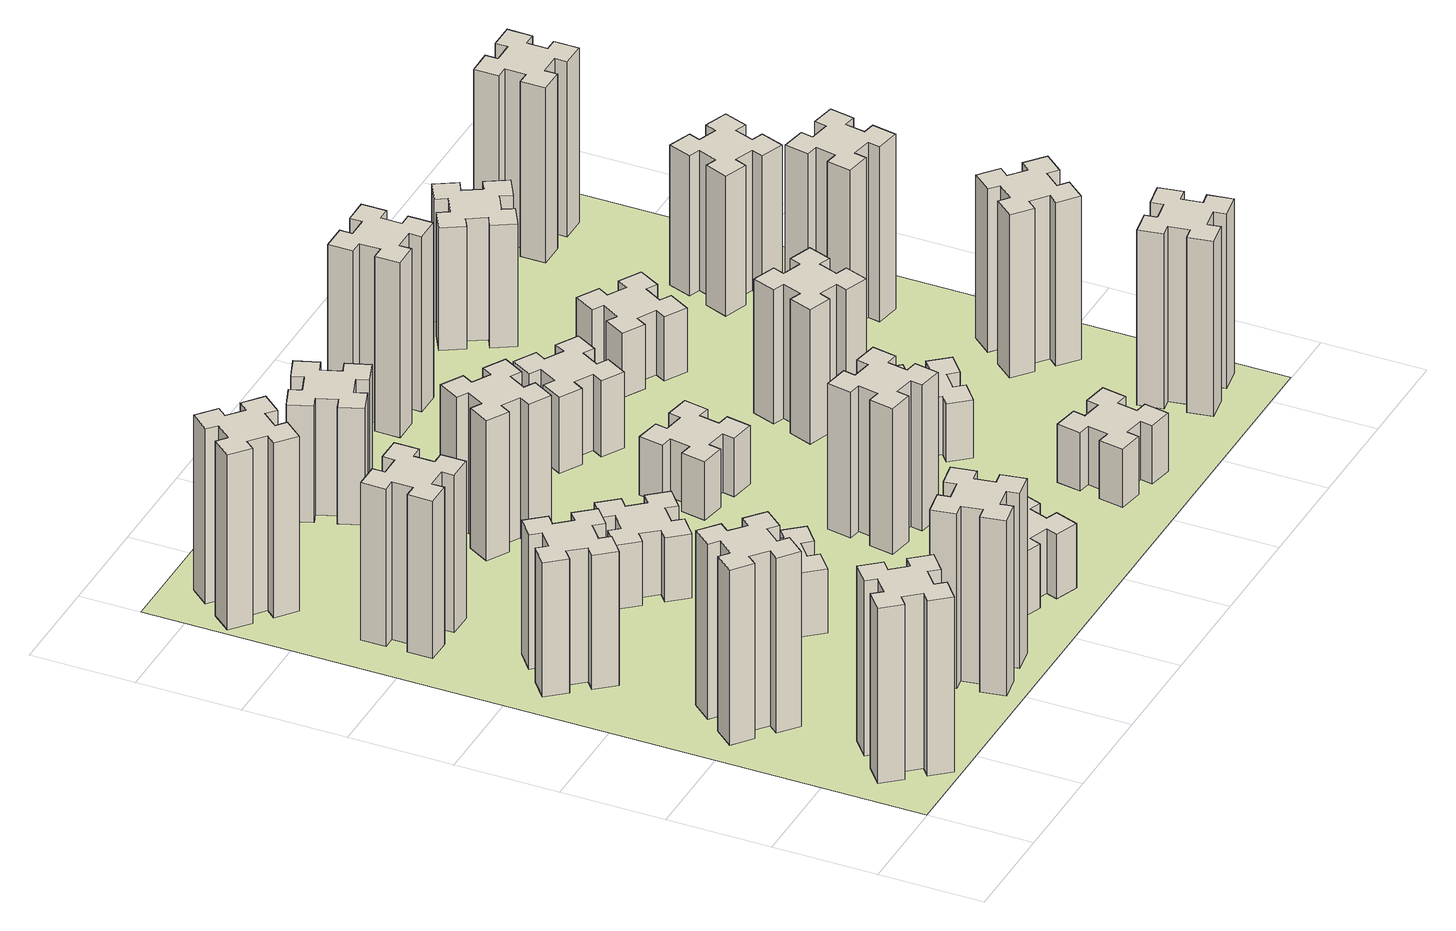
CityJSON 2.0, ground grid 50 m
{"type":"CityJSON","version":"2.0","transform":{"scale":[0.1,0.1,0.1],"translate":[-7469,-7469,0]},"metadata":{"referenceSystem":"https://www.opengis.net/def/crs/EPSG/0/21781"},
"CityObjects":{
"building1":{"type":"Building","attributes":{"class":"1000","function":"1000","usage":"1000","yearOfConstruction":2016,"roofType":"1000","measuredHeight":90,"storeysAboveGround":30,"storeysBelowGround":0},"geometry":[{"type":"Solid","lod":"1","boundaries":[[[[0,1,2,3,4,5,6,7,8,9,10,11,12,13,14,15,16,17,18,19]],[[17,16,20,21]],[[16,15,22,20]],[[15,14,23,22]],[[14,13,24,23]],[[13,12,25,24]],[[12,11,26,25]],[[11,10,27,26]],[[10,9,28,27]],[[9,8,29,28]],[[8,7,30,29]],[[7,6,31,30]],[[6,5,32,31]],[[5,4,33,32]],[[4,3,34,33]],[[3,2,35,34]],[[2,1,36,35]],[[1,0,37,36]],[[0,19,38,37]],[[19,18,39,38]],[[18,17,21,39]],[[24,25,26,27,28,29,30,31,32,33,34,35,36,37,38,39,21,20,22,23]]]]}]},
"building2":{"type":"Building","attributes":{"class":"1000","function":"1000","usage":"1000","yearOfConstruction":2016,"roofType":"1000","measuredHeight":90,"storeysAboveGround":30,"storeysBelowGround":0},"geometry":[{"type":"Solid","lod":"1","boundaries":[[[[40,41,42,43,44,45,46,47,48,49,50,51,52,53,54,55,56,57,58,59]],[[57,56,60,61]],[[56,55,62,60]],[[55,54,63,62]],[[54,53,64,63]],[[53,52,65,64]],[[52,51,66,65]],[[51,50,67,66]],[[50,49,68,67]],[[49,48,69,68]],[[48,47,70,69]],[[47,46,71,70]],[[46,45,72,71]],[[45,44,73,72]],[[44,43,74,73]],[[43,42,75,74]],[[42,41,76,75]],[[41,40,77,76]],[[40,59,78,77]],[[59,58,79,78]],[[58,57,61,79]],[[64,65,66,67,68,69,70,71,72,73,74,75,76,77,78,79,61,60,62,63]]]]}]},
"building3":{"type":"Building","attributes":{"class":"1000","function":"1000","usage":"1000","yearOfConstruction":2016,"roofType":"1000","measuredHeight":69,"storeysAboveGround":30,"storeysBelowGround":0},"geometry":[{"type":"Solid","lod":"1","boundaries":[[[[80,81,82,83,84,85,86,87,88,89,90,91,92,93,94,95,96,97,98,99]],[[97,96,100,101]],[[96,95,102,100]],[[95,94,103,102]],[[94,93,104,103]],[[93,92,105,104]],[[92,91,106,105]],[[91,90,107,106]],[[90,89,108,107]],[[89,88,109,108]],[[88,87,110,109]],[[87,86,111,110]],[[86,85,112,111]],[[85,84,113,112]],[[84,83,114,113]],[[83,82,115,114]],[[82,81,116,115]],[[81,80,117,116]],[[80,99,118,117]],[[99,98,119,118]],[[98,97,101,119]],[[104,105,106,107,108,109,110,111,112,113,114,115,116,117,118,119,101,100,102,103]]]]}]},
"building4":{"type":"Building","attributes":{"class":"1000","function":"1000","usage":"1000","yearOfConstruction":2016,"roofType":"1000","measuredHeight":81,"storeysAboveGround":30,"storeysBelowGround":0},"geometry":[{"type":"Solid","lod":"1","boundaries":[[[[120,121,122,123,124,125,126,127,128,129,130,131,132,133,134,135,136,137,138,139]],[[137,136,140,141]],[[136,135,142,140]],[[135,134,143,142]],[[134,133,144,143]],[[133,132,145,144]],[[132,131,146,145]],[[131,130,147,146]],[[130,129,148,147]],[[129,128,149,148]],[[128,127,150,149]],[[127,126,151,150]],[[126,125,152,151]],[[125,124,153,152]],[[124,123,154,153]],[[123,122,155,154]],[[122,121,156,155]],[[121,120,157,156]],[[120,139,158,157]],[[139,138,159,158]],[[138,137,141,159]],[[144,145,146,147,148,149,150,151,152,153,154,155,156,157,158,159,141,140,142,143]]]]}]},
"building5":{"type":"Building","attributes":{"class":"1000","function":"1000","usage":"1000","yearOfConstruction":2016,"roofType":"1000","measuredHeight":90,"storeysAboveGround":30,"storeysBelowGround":0},"geometry":[{"type":"Solid","lod":"1","boundaries":[[[[160,161,162,163,164,165,166,167,168,169,170,171,172,173,174,175,176,177,178,179]],[[177,176,180,181]],[[176,175,182,180]],[[175,174,183,182]],[[174,173,184,183]],[[173,172,185,184]],[[172,171,186,185]],[[171,170,187,186]],[[170,169,188,187]],[[169,168,189,188]],[[168,167,190,189]],[[167,166,191,190]],[[166,165,192,191]],[[165,164,193,192]],[[164,163,194,193]],[[163,162,195,194]],[[162,161,196,195]],[[161,160,197,196]],[[160,179,198,197]],[[179,178,199,198]],[[178,177,181,199]],[[184,185,186,187,188,189,190,191,192,193,194,195,196,197,198,199,181,180,182,183]]]]}]},
"building6":{"type":"Building","attributes":{"class":"1000","function":"1000","usage":"1000","yearOfConstruction":2016,"roofType":"1000","measuredHeight":90,"storeysAboveGround":30,"storeysBelowGround":0},"geometry":[{"type":"Solid","lod":"1","boundaries":[[[[200,201,202,203,204,205,206,207,208,209,210,211,212,213,214,215,216,217,218,219]],[[217,216,220,221]],[[216,215,222,220]],[[215,214,223,222]],[[214,213,224,223]],[[213,212,225,224]],[[212,211,226,225]],[[211,210,227,226]],[[210,209,228,227]],[[209,208,229,228]],[[208,207,230,229]],[[207,206,231,230]],[[206,205,232,231]],[[205,204,233,232]],[[204,203,234,233]],[[203,202,235,234]],[[202,201,236,235]],[[201,200,237,236]],[[200,219,238,237]],[[219,218,239,238]],[[218,217,221,239]],[[224,225,226,227,228,229,230,231,232,233,234,235,236,237,238,239,221,220,222,223]]]]}]},
"building7":{"type":"Building","attributes":{"class":"1000","function":"1000","usage":"1000","yearOfConstruction":2016,"roofType":"1000","measuredHeight":33,"storeysAboveGround":30,"storeysBelowGround":0},"geometry":[{"type":"Solid","lod":"1","boundaries":[[[[240,241,242,243,244,245,246,247,248,249,250,251,252,253,254,255,256,257,258,259]],[[257,256,260,261]],[[256,255,262,260]],[[255,254,263,262]],[[254,253,264,263]],[[253,252,265,264]],[[252,251,266,265]],[[251,250,267,266]],[[250,249,268,267]],[[249,248,269,268]],[[248,247,270,269]],[[247,246,271,270]],[[246,245,272,271]],[[245,244,273,272]],[[244,243,274,273]],[[243,242,275,274]],[[242,241,276,275]],[[241,240,277,276]],[[240,259,278,277]],[[259,258,279,278]],[[258,257,261,279]],[[264,265,266,267,268,269,270,271,272,273,274,275,276,277,278,279,261,260,262,263]]]]}]},
"building8":{"type":"Building","attributes":{"class":"1000","function":"1000","usage":"1000","yearOfConstruction":2016,"roofType":"1000","measuredHeight":33,"storeysAboveGround":30,"storeysBelowGround":0},"geometry":[{"type":"Solid","lod":"1","boundaries":[[[[280,281,282,283,284,285,286,287,288,289,290,291,292,293,294,295,296,297,298,299]],[[297,296,300,301]],[[296,295,302,300]],[[295,294,303,302]],[[294,293,304,303]],[[293,292,305,304]],[[292,291,306,305]],[[291,290,307,306]],[[290,289,308,307]],[[289,288,309,308]],[[288,287,310,309]],[[287,286,311,310]],[[286,285,312,311]],[[285,284,313,312]],[[284,283,314,313]],[[283,282,315,314]],[[282,281,316,315]],[[281,280,317,316]],[[280,299,318,317]],[[299,298,319,318]],[[298,297,301,319]],[[304,305,306,307,308,309,310,311,312,313,314,315,316,317,318,319,301,300,302,303]]]]}]},
"building9":{"type":"Building","attributes":{"class":"1000","function":"1000","usage":"1000","yearOfConstruction":2016,"roofType":"1000","measuredHeight":33,"storeysAboveGround":30,"storeysBelowGround":0},"geometry":[{"type":"Solid","lod":"1","boundaries":[[[[320,321,322,323,324,325,326,327,328,329,330,331,332,333,334,335,336,337,338,339]],[[337,336,340,341]],[[336,335,342,340]],[[335,334,343,342]],[[334,333,344,343]],[[333,332,345,344]],[[332,331,346,345]],[[331,330,347,346]],[[330,329,348,347]],[[329,328,349,348]],[[328,327,350,349]],[[327,326,351,350]],[[326,325,352,351]],[[325,324,353,352]],[[324,323,354,353]],[[323,322,355,354]],[[322,321,356,355]],[[321,320,357,356]],[[320,339,358,357]],[[339,338,359,358]],[[338,337,341,359]],[[344,345,346,347,348,349,350,351,352,353,354,355,356,357,358,359,341,340,342,343]]]]}]},
"building10":{"type":"Building","attributes":{"class":"1000","function":"1000","usage":"1000","yearOfConstruction":2016,"roofType":"1000","measuredHeight":72,"storeysAboveGround":30,"storeysBelowGround":0},"geometry":[{"type":"Solid","lod":"1","boundaries":[[[[360,361,362,363,364,365,366,367,368,369,370,371,372,373,374,375,376,377,378,379]],[[377,376,380,381]],[[376,375,382,380]],[[375,374,383,382]],[[374,373,384,383]],[[373,372,385,384]],[[372,371,386,385]],[[371,370,387,386]],[[370,369,388,387]],[[369,368,389,388]],[[368,367,390,389]],[[367,366,391,390]],[[366,365,392,391]],[[365,364,393,392]],[[364,363,394,393]],[[363,362,395,394]],[[362,361,396,395]],[[361,360,397,396]],[[360,379,398,397]],[[379,378,399,398]],[[378,377,381,399]],[[384,385,386,387,388,389,390,391,392,393,394,395,396,397,398,399,381,380,382,383]]]]}]},
"building11":{"type":"Building","attributes":{"class":"1000","function":"1000","usage":"1000","yearOfConstruction":2016,"roofType":"1000","measuredHeight":60,"storeysAboveGround":30,"storeysBelowGround":0},"geometry":[{"type":"Solid","lod":"1","boundaries":[[[[400,401,402,403,404,405,406,407,408,409,410,411,412,413,414,415,416,417,418,419]],[[417,416,420,421]],[[416,415,422,420]],[[415,414,423,422]],[[414,413,424,423]],[[413,412,425,424]],[[412,411,426,425]],[[411,410,427,426]],[[410,409,428,427]],[[409,408,429,428]],[[408,407,430,429]],[[407,406,431,430]],[[406,405,432,431]],[[405,404,433,432]],[[404,403,434,433]],[[403,402,435,434]],[[402,401,436,435]],[[401,400,437,436]],[[400,419,438,437]],[[419,418,439,438]],[[418,417,421,439]],[[424,425,426,427,428,429,430,431,432,433,434,435,436,437,438,439,421,420,422,423]]]]}]},
"building12":{"type":"Building","attributes":{"class":"1000","function":"1000","usage":"1000","yearOfConstruction":2016,"roofType":"1000","measuredHeight":75,"storeysAboveGround":30,"storeysBelowGround":0},"geometry":[{"type":"Solid","lod":"1","boundaries":[[[[440,441,442,443,444,445,446,447,448,449,450,451,452,453,454,455,456,457,458,459]],[[457,456,460,461]],[[456,455,462,460]],[[455,454,463,462]],[[454,453,464,463]],[[453,452,465,464]],[[452,451,466,465]],[[451,450,467,466]],[[450,449,468,467]],[[449,448,469,468]],[[448,447,470,469]],[[447,446,471,470]],[[446,445,472,471]],[[445,444,473,472]],[[444,443,474,473]],[[443,442,475,474]],[[442,441,476,475]],[[441,440,477,476]],[[440,459,478,477]],[[459,458,479,478]],[[458,457,461,479]],[[464,465,466,467,468,469,470,471,472,473,474,475,476,477,478,479,461,460,462,463]]]]}]},
"building13":{"type":"Building","attributes":{"class":"1000","function":"1000","usage":"1000","yearOfConstruction":2016,"roofType":"1000","measuredHeight":30,"storeysAboveGround":30,"storeysBelowGround":0},"geometry":[{"type":"Solid","lod":"1","boundaries":[[[[480,481,482,483,484,485,486,487,488,489,490,491,492,493,494,495,496,497,498,499]],[[497,496,500,501]],[[496,495,502,500]],[[495,494,503,502]],[[494,493,504,503]],[[493,492,505,504]],[[492,491,506,505]],[[491,490,507,506]],[[490,489,508,507]],[[489,488,509,508]],[[488,487,510,509]],[[487,486,511,510]],[[486,485,512,511]],[[485,484,513,512]],[[484,483,514,513]],[[483,482,515,514]],[[482,481,516,515]],[[481,480,517,516]],[[480,499,518,517]],[[499,498,519,518]],[[498,497,501,519]],[[504,505,506,507,508,509,510,511,512,513,514,515,516,517,518,519,501,500,502,503]]]]}]},
"building14":{"type":"Building","attributes":{"class":"1000","function":"1000","usage":"1000","yearOfConstruction":2016,"roofType":"1000","measuredHeight":39,"storeysAboveGround":30,"storeysBelowGround":0},"geometry":[{"type":"Solid","lod":"1","boundaries":[[[[520,521,522,523,524,525,526,527,528,529,530,531,532,533,534,535,536,537,538,539]],[[537,536,540,541]],[[536,535,542,540]],[[535,534,543,542]],[[534,533,544,543]],[[533,532,545,544]],[[532,531,546,545]],[[531,530,547,546]],[[530,529,548,547]],[[529,528,549,548]],[[528,527,550,549]],[[527,526,551,550]],[[526,525,552,551]],[[525,524,553,552]],[[524,523,554,553]],[[523,522,555,554]],[[522,521,556,555]],[[521,520,557,556]],[[520,539,558,557]],[[539,538,559,558]],[[538,537,541,559]],[[544,545,546,547,548,549,550,551,552,553,554,555,556,557,558,559,541,540,542,543]]]]}]},
"building15":{"type":"Building","attributes":{"class":"1000","function":"1000","usage":"1000","yearOfConstruction":2016,"roofType":"1000","measuredHeight":30,"storeysAboveGround":30,"storeysBelowGround":0},"geometry":[{"type":"Solid","lod":"1","boundaries":[[[[560,561,562,563,564,565,566,567,568,569,570,571,572,573,574,575,576,577,578,579]],[[577,576,580,581]],[[576,575,582,580]],[[575,574,583,582]],[[574,573,584,583]],[[573,572,585,584]],[[572,571,586,585]],[[571,570,587,586]],[[570,569,588,587]],[[569,568,589,588]],[[568,567,590,589]],[[567,566,591,590]],[[566,565,592,591]],[[565,564,593,592]],[[564,563,594,593]],[[563,562,595,594]],[[562,561,596,595]],[[561,560,597,596]],[[560,579,598,597]],[[579,578,599,598]],[[578,577,581,599]],[[584,585,586,587,588,589,590,591,592,593,594,595,596,597,598,599,581,580,582,583]]]]}]},
"building16":{"type":"Building","attributes":{"class":"1000","function":"1000","usage":"1000","yearOfConstruction":2016,"roofType":"1000","measuredHeight":90,"storeysAboveGround":30,"storeysBelowGround":0},"geometry":[{"type":"Solid","lod":"1","boundaries":[[[[600,601,602,603,604,605,606,607,608,609,610,611,612,613,614,615,616,617,618,619]],[[617,616,620,621]],[[616,615,622,620]],[[615,614,623,622]],[[614,613,624,623]],[[613,612,625,624]],[[612,611,626,625]],[[611,610,627,626]],[[610,609,628,627]],[[609,608,629,628]],[[608,607,630,629]],[[607,606,631,630]],[[606,605,632,631]],[[605,604,633,632]],[[604,603,634,633]],[[603,602,635,634]],[[602,601,636,635]],[[601,600,637,636]],[[600,619,638,637]],[[619,618,639,638]],[[618,617,621,639]],[[624,625,626,627,628,629,630,631,632,633,634,635,636,637,638,639,621,620,622,623]]]]}]},
"building17":{"type":"Building","attributes":{"class":"1000","function":"1000","usage":"1000","yearOfConstruction":2016,"roofType":"1000","measuredHeight":30,"storeysAboveGround":30,"storeysBelowGround":0},"geometry":[{"type":"Solid","lod":"1","boundaries":[[[[640,641,642,643,644,645,646,647,648,649,650,651,652,653,654,655,656,657,658,659]],[[657,656,660,661]],[[656,655,662,660]],[[655,654,663,662]],[[654,653,664,663]],[[653,652,665,664]],[[652,651,666,665]],[[651,650,667,666]],[[650,649,668,667]],[[649,648,669,668]],[[648,647,670,669]],[[647,646,671,670]],[[646,645,672,671]],[[645,644,673,672]],[[644,643,674,673]],[[643,642,675,674]],[[642,641,676,675]],[[641,640,677,676]],[[640,659,678,677]],[[659,658,679,678]],[[658,657,661,679]],[[664,665,666,667,668,669,670,671,672,673,674,675,676,677,678,679,661,660,662,663]]]]}]},
"building18":{"type":"Building","attributes":{"class":"1000","function":"1000","usage":"1000","yearOfConstruction":2016,"roofType":"1000","measuredHeight":69,"storeysAboveGround":30,"storeysBelowGround":0},"geometry":[{"type":"Solid","lod":"1","boundaries":[[[[680,681,682,683,684,685,686,687,688,689,690,691,692,693,694,695,696,697,698,699]],[[697,696,700,701]],[[696,695,702,700]],[[695,694,703,702]],[[694,693,704,703]],[[693,692,705,704]],[[692,691,706,705]],[[691,690,707,706]],[[690,689,708,707]],[[689,688,709,708]],[[688,687,710,709]],[[687,686,711,710]],[[686,685,712,711]],[[685,684,713,712]],[[684,683,714,713]],[[683,682,715,714]],[[682,681,716,715]],[[681,680,717,716]],[[680,699,718,717]],[[699,698,719,718]],[[698,697,701,719]],[[704,705,706,707,708,709,710,711,712,713,714,715,716,717,718,719,701,700,702,703]]]]}]},
"building19":{"type":"Building","attributes":{"class":"1000","function":"1000","usage":"1000","yearOfConstruction":2016,"roofType":"1000","measuredHeight":33,"storeysAboveGround":30,"storeysBelowGround":0},"geometry":[{"type":"Solid","lod":"1","boundaries":[[[[720,721,722,723,724,725,726,727,728,729,730,731,732,733,734,735,736,737,738,739]],[[737,736,740,741]],[[736,735,742,740]],[[735,734,743,742]],[[734,733,744,743]],[[733,732,745,744]],[[732,731,746,745]],[[731,730,747,746]],[[730,729,748,747]],[[729,728,749,748]],[[728,727,750,749]],[[727,726,751,750]],[[726,725,752,751]],[[725,724,753,752]],[[724,723,754,753]],[[723,722,755,754]],[[722,721,756,755]],[[721,720,757,756]],[[720,739,758,757]],[[739,738,759,758]],[[738,737,741,759]],[[744,745,746,747,748,749,750,751,752,753,754,755,756,757,758,759,741,740,742,743]]]]}]},
"building20":{"type":"Building","attributes":{"class":"1000","function":"1000","usage":"1000","yearOfConstruction":2016,"roofType":"1000","measuredHeight":90,"storeysAboveGround":30,"storeysBelowGround":0},"geometry":[{"type":"Solid","lod":"1","boundaries":[[[[760,761,762,763,764,765,766,767,768,769,770,771,772,773,774,775,776,777,778,779]],[[777,776,780,781]],[[776,775,782,780]],[[775,774,783,782]],[[774,773,784,783]],[[773,772,785,784]],[[772,771,786,785]],[[771,770,787,786]],[[770,769,788,787]],[[769,768,789,788]],[[768,767,790,789]],[[767,766,791,790]],[[766,765,792,791]],[[765,764,793,792]],[[764,763,794,793]],[[763,762,795,794]],[[762,761,796,795]],[[761,760,797,796]],[[760,779,798,797]],[[779,778,799,798]],[[778,777,781,799]],[[784,785,786,787,788,789,790,791,792,793,794,795,796,797,798,799,781,780,782,783]]]]}]},
"building21":{"type":"Building","attributes":{"class":"1000","function":"1000","usage":"1000","yearOfConstruction":2016,"roofType":"1000","measuredHeight":63,"storeysAboveGround":30,"storeysBelowGround":0},"geometry":[{"type":"Solid","lod":"1","boundaries":[[[[800,801,802,803,804,805,806,807,808,809,810,811,812,813,814,815,816,817,818,819]],[[817,816,820,821]],[[816,815,822,820]],[[815,814,823,822]],[[814,813,824,823]],[[813,812,825,824]],[[812,811,826,825]],[[811,810,827,826]],[[810,809,828,827]],[[809,808,829,828]],[[808,807,830,829]],[[807,806,831,830]],[[806,805,832,831]],[[805,804,833,832]],[[804,803,834,833]],[[803,802,835,834]],[[802,801,836,835]],[[801,800,837,836]],[[800,819,838,837]],[[819,818,839,838]],[[818,817,821,839]],[[824,825,826,827,828,829,830,831,832,833,834,835,836,837,838,839,821,820,822,823]]]]}]},
"building22":{"type":"Building","attributes":{"class":"1000","function":"1000","usage":"1000","yearOfConstruction":2016,"roofType":"1000","measuredHeight":84,"storeysAboveGround":30,"storeysBelowGround":0},"geometry":[{"type":"Solid","lod":"1","boundaries":[[[[840,841,842,843,844,845,846,847,848,849,850,851,852,853,854,855,856,857,858,859]],[[857,856,860,861]],[[856,855,862,860]],[[855,854,863,862]],[[854,853,864,863]],[[853,852,865,864]],[[852,851,866,865]],[[851,850,867,866]],[[850,849,868,867]],[[849,848,869,868]],[[848,847,870,869]],[[847,846,871,870]],[[846,845,872,871]],[[845,844,873,872]],[[844,843,874,873]],[[843,842,875,874]],[[842,841,876,875]],[[841,840,877,876]],[[840,859,878,877]],[[859,858,879,878]],[[858,857,861,879]],[[864,865,866,867,868,869,870,871,872,873,874,875,876,877,878,879,861,860,862,863]]]]}]},
"building23":{"type":"Building","attributes":{"class":"1000","function":"1000","usage":"1000","yearOfConstruction":2016,"roofType":"1000","measuredHeight":90,"storeysAboveGround":30,"storeysBelowGround":0},"geometry":[{"type":"Solid","lod":"1","boundaries":[[[[880,881,882,883,884,885,886,887,888,889,890,891,892,893,894,895,896,897,898,899]],[[897,896,900,901]],[[896,895,902,900]],[[895,894,903,902]],[[894,893,904,903]],[[893,892,905,904]],[[892,891,906,905]],[[891,890,907,906]],[[890,889,908,907]],[[889,888,909,908]],[[888,887,910,909]],[[887,886,911,910]],[[886,885,912,911]],[[885,884,913,912]],[[884,883,914,913]],[[883,882,915,914]],[[882,881,916,915]],[[881,880,917,916]],[[880,899,918,917]],[[899,898,919,918]],[[898,897,901,919]],[[904,905,906,907,908,909,910,911,912,913,914,915,916,917,918,919,901,900,902,903]]]]}]},
"building24":{"type":"Building","attributes":{"class":"1000","function":"1000","usage":"1000","yearOfConstruction":2016,"roofType":"1000","measuredHeight":72,"storeysAboveGround":30,"storeysBelowGround":0},"geometry":[{"type":"Solid","lod":"1","boundaries":[[[[920,921,922,923,924,925,926,927,928,929,930,931,932,933,934,935,936,937,938,939]],[[937,936,940,941]],[[936,935,942,940]],[[935,934,943,942]],[[934,933,944,943]],[[933,932,945,944]],[[932,931,946,945]],[[931,930,947,946]],[[930,929,948,947]],[[929,928,949,948]],[[928,927,950,949]],[[927,926,951,950]],[[926,925,952,951]],[[925,924,953,952]],[[924,923,954,953]],[[923,922,955,954]],[[922,921,956,955]],[[921,920,957,956]],[[920,939,958,957]],[[939,938,959,958]],[[938,937,941,959]],[[944,945,946,947,948,949,950,951,952,953,954,955,956,957,958,959,941,940,942,943]]]]}]},
"building25":{"type":"Building","attributes":{"class":"1000","function":"1000","usage":"1000","yearOfConstruction":2016,"roofType":"1000","measuredHeight":90,"storeysAboveGround":30,"storeysBelowGround":0},"geometry":[{"type":"Solid","lod":"1","boundaries":[[[[960,961,962,963,964,965,966,967,968,969,970,971,972,973,974,975,976,977,978,979]],[[977,976,980,981]],[[976,975,982,980]],[[975,974,983,982]],[[974,973,984,983]],[[973,972,985,984]],[[972,971,986,985]],[[971,970,987,986]],[[970,969,988,987]],[[969,968,989,988]],[[968,967,990,989]],[[967,966,991,990]],[[966,965,992,991]],[[965,964,993,992]],[[964,963,994,993]],[[963,962,995,994]],[[962,961,996,995]],[[961,960,997,996]],[[960,979,998,997]],[[979,978,999,998]],[[978,977,981,999]],[[984,985,986,987,988,989,990,991,992,993,994,995,996,997,998,999,981,980,982,983]]]]}]},
"landuse1":{"type":"LandUse","attributes":{"name":"plot1","function":"1010"},"geometry":[{"type":"MultiSurface","lod":"1","boundaries":[[[1000,1001,1002,1003]]]}]}
},
"vertices":[
[492,308,0],[427,384,0],[473,423,0],[396,515,0],[304,438,0],[343,392,0],[266,327,0],[228,373,0],[136,296,0],[213,204,0],[259,243,0],[323,166,0],[277,128,0],[354,36,0],[446,113,0],[408,159,0],[484,223,0],[523,177,0],[615,254,0],[538,346,0],[484,223,900],[523,177,900],[408,159,900],[446,113,900],[354,36,900],[277,128,900],[323,166,900],[259,243,900],[213,204,900],[136,296,900],[228,373,900],[266,327,900],[343,392,900],[304,438,900],[396,515,900],[473,423,900],[427,384,900],[492,308,900],[538,346,900],[615,254,900],
[484,1067,0],[408,1132,0],[446,1178,0],[354,1255,0],[277,1163,0],[323,1124,0],[259,1048,0],[213,1086,0],[136,994,0],[228,917,0],[266,963,0],[343,899,0],[304,853,0],[396,776,0],[473,868,0],[427,906,0],[492,983,0],[538,944,0],[615,1036,0],[523,1113,0],[492,983,900],[538,944,900],[427,906,900],[473,868,900],[396,776,900],[304,853,900],[343,899,900],[266,963,900],[228,917,900],[136,994,900],[213,1086,900],[259,1048,900],[323,1124,900],[277,1163,900],[354,1255,900],[446,1178,900],[408,1132,900],[484,1067,900],[523,1113,900],[615,1036,900],
[492,1888,0],[427,1964,0],[473,2003,0],[396,2095,0],[304,2018,0],[343,1972,0],[266,1907,0],[228,1953,0],[136,1876,0],[213,1784,0],[259,1823,0],[323,1746,0],[277,1708,0],[354,1616,0],[446,1693,0],[408,1739,0],[484,1803,0],[523,1757,0],[615,1834,0],[538,1926,0],[484,1803,690],[523,1757,690],[408,1739,690],[446,1693,690],[354,1616,690],[277,1708,690],[323,1746,690],[259,1823,690],[213,1784,690],[136,1876,690],[228,1953,690],[266,1907,690],[343,1972,690],[304,2018,690],[396,2095,690],[473,2003,690],[427,1964,690],[492,1888,690],[538,1926,690],[615,1834,690],
[485,2545,0],[485,2645,0],[545,2645,0],[545,2765,0],[425,2765,0],[425,2705,0],[325,2705,0],[325,2765,0],[205,2765,0],[205,2645,0],[265,2645,0],[265,2545,0],[205,2545,0],[205,2425,0],[325,2425,0],[325,2485,0],[425,2485,0],[425,2425,0],[545,2425,0],[545,2545,0],[425,2485,810],[425,2425,810],[325,2485,810],[325,2425,810],[205,2425,810],[205,2545,810],[265,2545,810],[265,2645,810],[205,2645,810],[205,2765,810],[325,2765,810],[325,2705,810],[425,2705,810],[425,2765,810],[545,2765,810],[545,2645,810],[485,2645,810],[485,2545,810],[545,2545,810],[545,2425,810],
[1085,158,0],[1184,176,0],[1194,117,0],[1312,137,0],[1291,256,0],[1232,245,0],[1215,344,0],[1274,354,0],[1253,472,0],[1135,451,0],[1145,392,0],[1047,375,0],[1037,434,0],[918,413,0],[939,295,0],[998,305,0],[1016,207,0],[957,197,0],[977,78,0],[1096,99,0],[1016,207,900],[957,197,900],[998,305,900],[939,295,900],[918,413,900],[1037,434,900],[1047,375,900],[1145,392,900],[1135,451,900],[1253,472,900],[1274,354,900],[1215,344,900],[1232,245,900],[1291,256,900],[1312,137,900],[1194,117,900],[1184,176,900],[1085,158,900],[1096,99,900],[977,78,900],
[384,3387,0],[308,3452,0],[346,3498,0],[254,3575,0],[177,3483,0],[223,3444,0],[159,3368,0],[113,3406,0],[36,3314,0],[128,3237,0],[166,3283,0],[243,3219,0],[204,3173,0],[296,3096,0],[373,3188,0],[327,3226,0],[392,3303,0],[438,3264,0],[515,3356,0],[423,3433,0],[392,3303,900],[438,3264,900],[327,3226,900],[373,3188,900],[296,3096,900],[204,3173,900],[243,3219,900],[166,3283,900],[128,3237,900],[36,3314,900],[113,3406,900],[159,3368,900],[223,3444,900],[177,3483,900],[254,3575,900],[346,3498,900],[308,3452,900],[384,3387,900],[423,3433,900],[515,3356,900],
[1083,1332,0],[1006,1267,0],[968,1313,0],[876,1236,0],[953,1144,0],[999,1183,0],[1063,1106,0],[1017,1068,0],[1094,976,0],[1186,1053,0],[1148,1099,0],[1224,1163,0],[1263,1117,0],[1355,1194,0],[1278,1286,0],[1232,1248,0],[1167,1324,0],[1213,1363,0],[1136,1455,0],[1044,1378,0],[1167,1324,330],[1213,1363,330],[1232,1248,330],[1278,1286,330],[1355,1194,330],[1263,1117,330],[1224,1163,330],[1148,1099,330],[1186,1053,330],[1094,976,330],[1017,1068,330],[1063,1106,330],[999,1183,330],[953,1144,330],[876,1236,330],[968,1313,330],[1006,1267,330],[1083,1332,330],[1044,1378,330],[1136,1455,330],
[1083,1972,0],[1006,1907,0],[968,1953,0],[876,1876,0],[953,1784,0],[999,1823,0],[1063,1746,0],[1017,1708,0],[1094,1616,0],[1186,1693,0],[1148,1739,0],[1224,1803,0],[1263,1757,0],[1355,1834,0],[1278,1926,0],[1232,1888,0],[1167,1964,0],[1213,2003,0],[1136,2095,0],[1044,2018,0],[1167,1964,330],[1213,2003,330],[1232,1888,330],[1278,1926,330],[1355,1834,330],[1263,1757,330],[1224,1803,330],[1148,1739,330],[1186,1693,330],[1094,1616,330],[1017,1708,330],[1063,1746,330],[999,1823,330],[953,1784,330],[876,1876,330],[968,1953,330],[1006,1907,330],[1083,1972,330],[1044,2018,330],[1136,2095,330],
[1669,460,0],[1635,366,0],[1579,387,0],[1537,274,0],[1650,233,0],[1671,289,0],[1765,255,0],[1744,199,0],[1857,157,0],[1898,270,0],[1842,291,0],[1876,385,0],[1932,364,0],[1973,477,0],[1860,518,0],[1840,462,0],[1746,496,0],[1767,552,0],[1654,593,0],[1613,480,0],[1746,496,330],[1767,552,330],[1840,462,330],[1860,518,330],[1973,477,330],[1932,364,330],[1876,385,330],[1842,291,330],[1898,270,330],[1857,157,330],[1744,199,330],[1765,255,330],[1671,289,330],[1650,233,330],[1537,274,330],[1579,387,330],[1635,366,330],[1669,460,330],[1613,480,330],[1654,593,330],
[1314,2666,0],[1227,2716,0],[1257,2768,0],[1153,2828,0],[1093,2724,0],[1145,2694,0],[1095,2607,0],[1043,2637,0],[983,2533,0],[1087,2473,0],[1117,2525,0],[1204,2475,0],[1174,2423,0],[1278,2363,0],[1338,2467,0],[1286,2497,0],[1336,2584,0],[1388,2554,0],[1448,2658,0],[1344,2718,0],[1336,2584,720],[1388,2554,720],[1286,2497,720],[1338,2467,720],[1278,2363,720],[1174,2423,720],[1204,2475,720],[1117,2525,720],[1087,2473,720],[983,2533,720],[1043,2637,720],[1095,2607,720],[1145,2694,720],[1093,2724,720],[1153,2828,720],[1257,2768,720],[1227,2716,720],[1314,2666,720],[1344,2718,720],[1448,2658,720],
[1125,3456,0],[1031,3422,0],[1010,3478,0],[897,3437,0],[939,3324,0],[995,3345,0],[1029,3251,0],[973,3230,0],[1014,3117,0],[1127,3159,0],[1106,3215,0],[1200,3249,0],[1220,3193,0],[1333,3234,0],[1292,3347,0],[1236,3326,0],[1202,3420,0],[1258,3440,0],[1217,3553,0],[1104,3512,0],[1202,3420,600],[1258,3440,600],[1236,3326,600],[1292,3347,600],[1333,3234,600],[1220,3193,600],[1200,3249,600],[1106,3215,600],[1127,3159,600],[1014,3117,600],[973,3230,600],[1029,3251,600],[995,3345,600],[939,3324,600],[897,3437,600],[1010,3478,600],[1031,3422,600],[1125,3456,600],[1104,3512,600],[1217,3553,600],
[2055,1047,0],[2072,1145,0],[2131,1135,0],[2152,1253,0],[2034,1274,0],[2024,1215,0],[1925,1232,0],[1936,1291,0],[1817,1312,0],[1797,1194,0],[1856,1184,0],[1838,1085,0],[1779,1096,0],[1758,977,0],[1877,957,0],[1887,1016,0],[1985,998,0],[1975,939,0],[2093,918,0],[2114,1037,0],[1985,998,750],[1975,939,750],[1887,1016,750],[1877,957,750],[1758,977,750],[1779,1096,750],[1838,1085,750],[1856,1184,750],[1797,1194,750],[1817,1312,750],[1936,1291,750],[1925,1232,750],[2024,1215,750],[2034,1274,750],[2152,1253,750],[2131,1135,750],[2072,1145,750],[2055,1047,750],[2114,1037,750],[2093,918,750],
[1924,2055,0],[1825,2072,0],[1836,2131,0],[1717,2152,0],[1697,2034,0],[1756,2024,0],[1738,1925,0],[1679,1936,0],[1658,1817,0],[1777,1797,0],[1787,1856,0],[1885,1838,0],[1875,1779,0],[1993,1758,0],[2014,1877,0],[1955,1887,0],[1972,1985,0],[2031,1975,0],[2052,2093,0],[1934,2114,0],[1972,1985,300],[2031,1975,300],[1955,1887,300],[2014,1877,300],[1993,1758,300],[1875,1779,300],[1885,1838,300],[1787,1856,300],[1777,1797,300],[1658,1817,300],[1679,1936,300],[1738,1925,300],[1756,2024,300],[1697,2034,300],[1717,2152,300],[1836,2131,300],[1825,2072,300],[1924,2055,300],[1934,2114,300],[2052,2093,300],
[2026,2497,0],[2076,2584,0],[2128,2554,0],[2188,2658,0],[2084,2718,0],[2054,2666,0],[1967,2716,0],[1997,2768,0],[1893,2828,0],[1833,2724,0],[1885,2694,0],[1835,2607,0],[1783,2637,0],[1723,2533,0],[1827,2473,0],[1857,2525,0],[1944,2475,0],[1914,2423,0],[2018,2363,0],[2078,2467,0],[1944,2475,390],[1914,2423,390],[1857,2525,390],[1827,2473,390],[1723,2533,390],[1783,2637,390],[1835,2607,390],[1885,2694,390],[1833,2724,390],[1893,2828,390],[1997,2768,390],[1967,2716,390],[2054,2666,390],[2084,2718,390],[2188,2658,390],[2128,2554,390],[2076,2584,390],[2026,2497,390],[2078,2467,390],[2018,2363,390],
[2596,444,0],[2578,345,0],[2519,356,0],[2498,237,0],[2617,217,0],[2627,276,0],[2725,258,0],[2715,199,0],[2833,178,0],[2854,297,0],[2795,307,0],[2812,405,0],[2871,395,0],[2892,513,0],[2774,534,0],[2764,475,0],[2665,492,0],[2676,551,0],[2557,572,0],[2537,454,0],[2665,492,300],[2676,551,300],[2764,475,300],[2774,534,300],[2892,513,300],[2871,395,300],[2812,405,300],[2795,307,300],[2854,297,300],[2833,178,300],[2715,199,300],[2725,258,300],[2627,276,300],[2617,217,300],[2498,237,300],[2519,356,300],[2578,345,300],[2596,444,300],[2537,454,300],[2557,572,300],
[1965,3385,0],[1965,3485,0],[2025,3485,0],[2025,3605,0],[1905,3605,0],[1905,3545,0],[1805,3545,0],[1805,3605,0],[1685,3605,0],[1685,3485,0],[1745,3485,0],[1745,3385,0],[1685,3385,0],[1685,3265,0],[1805,3265,0],[1805,3325,0],[1905,3325,0],[1905,3265,0],[2025,3265,0],[2025,3385,0],[1905,3325,900],[1905,3265,900],[1805,3325,900],[1805,3265,900],[1685,3265,900],[1685,3385,900],[1745,3385,900],[1745,3485,900],[1685,3485,900],[1685,3605,900],[1805,3605,900],[1805,3545,900],[1905,3545,900],[1905,3605,900],[2025,3605,900],[2025,3485,900],[1965,3485,900],[1965,3385,900],[2025,3385,900],[2025,3265,900],
[2563,1332,0],[2486,1267,0],[2448,1313,0],[2356,1236,0],[2433,1144,0],[2479,1183,0],[2543,1106,0],[2497,1068,0],[2574,976,0],[2666,1053,0],[2628,1099,0],[2704,1163,0],[2743,1117,0],[2835,1194,0],[2758,1286,0],[2712,1248,0],[2647,1324,0],[2693,1363,0],[2616,1455,0],[2524,1378,0],[2647,1324,300],[2693,1363,300],[2712,1248,300],[2758,1286,300],[2835,1194,300],[2743,1117,300],[2704,1163,300],[2628,1099,300],[2666,1053,300],[2574,976,300],[2497,1068,300],[2543,1106,300],[2479,1183,300],[2433,1144,300],[2356,1236,300],[2448,1313,300],[2486,1267,300],[2563,1332,300],[2524,1378,300],[2616,1455,300],
[2682,1671,0],[2716,1765,0],[2772,1744,0],[2813,1857,0],[2700,1898,0],[2680,1842,0],[2586,1876,0],[2607,1932,0],[2494,1973,0],[2453,1860,0],[2509,1840,0],[2475,1746,0],[2419,1767,0],[2377,1654,0],[2490,1613,0],[2511,1669,0],[2605,1635,0],[2584,1579,0],[2697,1537,0],[2738,1650,0],[2605,1635,690],[2584,1579,690],[2511,1669,690],[2490,1613,690],[2377,1654,690],[2419,1767,690],[2475,1746,690],[2509,1840,690],[2453,1860,690],[2494,1973,690],[2607,1932,690],[2586,1876,690],[2680,1842,690],[2700,1898,690],[2813,1857,690],[2772,1744,690],[2716,1765,690],[2682,1671,690],[2738,1650,690],[2697,1537,690],
[2525,2694,0],[2475,2607,0],[2423,2637,0],[2363,2533,0],[2467,2473,0],[2497,2525,0],[2584,2475,0],[2554,2423,0],[2658,2363,0],[2718,2467,0],[2666,2497,0],[2716,2584,0],[2768,2554,0],[2828,2658,0],[2724,2718,0],[2694,2666,0],[2607,2716,0],[2637,2768,0],[2533,2828,0],[2473,2724,0],[2607,2716,330],[2637,2768,330],[2694,2666,330],[2724,2718,330],[2828,2658,330],[2768,2554,330],[2716,2584,330],[2666,2497,330],[2718,2467,330],[2658,2363,330],[2554,2423,330],[2584,2475,330],[2497,2525,330],[2467,2473,330],[2363,2533,330],[2423,2637,330],[2475,2607,330],[2525,2694,330],[2473,2724,330],[2533,2828,330],
[3465,492,0],[3367,475,0],[3357,534,0],[3238,513,0],[3259,395,0],[3318,405,0],[3336,307,0],[3277,297,0],[3297,178,0],[3416,199,0],[3405,258,0],[3504,276,0],[3514,217,0],[3632,237,0],[3611,356,0],[3552,345,0],[3535,444,0],[3594,454,0],[3573,572,0],[3455,551,0],[3535,444,900],[3594,454,900],[3552,345,900],[3611,356,900],[3632,237,900],[3514,217,900],[3504,276,900],[3405,258,900],[3416,199,900],[3297,178,900],[3277,297,900],[3336,307,900],[3318,405,900],[3259,395,900],[3238,513,900],[3357,534,900],[3367,475,900],[3465,492,900],[3455,551,900],[3573,572,900],
[2716,3347,0],[2666,3434,0],[2718,3464,0],[2658,3568,0],[2554,3508,0],[2584,3456,0],[2497,3406,0],[2467,3458,0],[2363,3398,0],[2423,3294,0],[2475,3324,0],[2525,3237,0],[2473,3207,0],[2533,3103,0],[2637,3163,0],[2607,3215,0],[2694,3265,0],[2724,3213,0],[2828,3273,0],[2768,3377,0],[2694,3265,630],[2724,3213,630],[2607,3215,630],[2637,3163,630],[2533,3103,630],[2473,3207,630],[2525,3237,630],[2475,3324,630],[2423,3294,630],[2363,3398,630],[2467,3458,630],[2497,3406,630],[2584,3456,630],[2554,3508,630],[2658,3568,630],[2718,3464,630],[2666,3434,630],[2716,3347,630],[2768,3377,630],[2828,3273,630],
[3487,1006,0],[3552,1083,0],[3598,1044,0],[3675,1136,0],[3583,1213,0],[3544,1167,0],[3468,1232,0],[3506,1278,0],[3414,1355,0],[3337,1263,0],[3383,1224,0],[3319,1148,0],[3273,1186,0],[3196,1094,0],[3288,1017,0],[3326,1063,0],[3403,999,0],[3364,953,0],[3456,876,0],[3533,968,0],[3403,999,840],[3364,953,840],[3326,1063,840],[3288,1017,840],[3196,1094,840],[3273,1186,840],[3319,1148,840],[3383,1224,840],[3337,1263,840],[3414,1355,840],[3506,1278,840],[3468,1232,840],[3544,1167,840],[3583,1213,840],[3675,1136,840],[3598,1044,840],[3552,1083,840],[3487,1006,840],[3533,968,840],[3456,876,840],
[3267,1856,0],[3365,1838,0],[3355,1779,0],[3473,1758,0],[3494,1877,0],[3435,1887,0],[3452,1985,0],[3511,1975,0],[3532,2093,0],[3414,2114,0],[3404,2055,0],[3305,2072,0],[3316,2131,0],[3197,2152,0],[3177,2034,0],[3236,2024,0],[3218,1925,0],[3159,1936,0],[3138,1817,0],[3257,1797,0],[3218,1925,900],[3159,1936,900],[3236,2024,900],[3177,2034,900],[3197,2152,900],[3316,2131,900],[3305,2072,900],[3404,2055,900],[3414,2114,900],[3532,2093,900],[3511,1975,900],[3452,1985,900],[3435,1887,900],[3494,1877,900],[3473,1758,900],[3355,1779,900],[3365,1838,900],[3267,1856,900],[3257,1797,900],[3138,1817,900],
[3420,2582,0],[3326,2616,0],[3347,2672,0],[3234,2713,0],[3193,2600,0],[3249,2580,0],[3215,2486,0],[3159,2507,0],[3117,2394,0],[3230,2353,0],[3251,2409,0],[3345,2375,0],[3324,2319,0],[3437,2277,0],[3478,2390,0],[3422,2411,0],[3456,2505,0],[3512,2484,0],[3553,2597,0],[3440,2638,0],[3456,2505,720],[3512,2484,720],[3422,2411,720],[3478,2390,720],[3437,2277,720],[3324,2319,720],[3345,2375,720],[3251,2409,720],[3230,2353,720],[3117,2394,720],[3159,2507,720],[3215,2486,720],[3249,2580,720],[3193,2600,720],[3234,2713,720],[3347,2672,720],[3326,2616,720],[3420,2582,720],[3440,2638,720],[3553,2597,720],
[3285,3325,0],[3385,3325,0],[3385,3265,0],[3505,3265,0],[3505,3385,0],[3445,3385,0],[3445,3485,0],[3505,3485,0],[3505,3605,0],[3385,3605,0],[3385,3545,0],[3285,3545,0],[3285,3605,0],[3165,3605,0],[3165,3485,0],[3225,3485,0],[3225,3385,0],[3165,3385,0],[3165,3265,0],[3285,3265,0],[3225,3385,900],[3165,3385,900],[3225,3485,900],[3165,3485,900],[3165,3605,900],[3285,3605,900],[3285,3545,900],[3385,3545,900],[3385,3605,900],[3505,3605,900],[3505,3485,900],[3445,3485,900],[3445,3385,900],[3505,3385,900],[3505,3265,900],[3385,3265,900],[3385,3325,900],[3285,3325,900],[3285,3265,900],[3165,3265,900],
[5,3705,0],[3705,3705,0],[3705,5,0],[5,5,0]
]}
